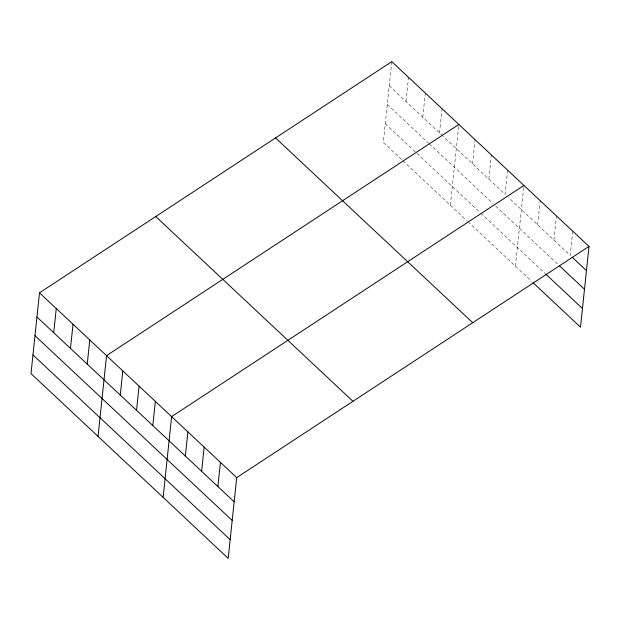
<?xml version="1.0" encoding="UTF-8"?>
<svg xmlns="http://www.w3.org/2000/svg" width="620" height="620" viewBox="0 0 620 620"><rect width="100%" height="100%" fill="white"/><g stroke="black" fill="none" stroke-linecap="round" stroke-linejoin="round"><path stroke-width="0.46" stroke-dasharray="3.1 2.33" d="M391.786 61.636L383.3 142.391L402.155 160.061M406.007 101.525L408.549 77.337M422.77 117.227L425.312 93.047M439.534 132.936L442.075 108.748M450.353 205.22L458.839 124.457M472.564 163.889L475.106 139.702M488.839 179.133L491.381 154.946M507.648 170.19L505.106 194.378L443.029 136.206M515.429 266.197L523.923 185.434M537.649 224.866L540.191 200.679M553.916 240.111L556.458 215.923M572.733 231.167L570.191 255.355L508.501 197.555M389.244 85.816L442.331 135.555M387.283 104.486L428.49 143.096M429.187 143.755L492.978 203.515M495.69 206.057L558.054 264.5M385.26 123.721L480.105 212.59M480.787 213.226L545.189 273.567M402.853 160.72L466.62 220.464M467.976 221.735L531.704 281.441"/><path stroke-width="0.93" d="M39.486 292.826L31 373.589L228.214 558.364L236.701 477.609L589 246.411L391.786 61.636L39.486 292.826L236.701 477.609M53.707 332.715L56.249 308.528M70.471 348.425L73.013 324.237M87.234 364.126L89.776 339.946M98.053 436.41L106.539 355.647L458.839 124.457M120.272 395.079L122.814 370.892M136.54 410.324L139.082 386.136M152.807 425.568L155.349 401.38M163.13 497.387L171.624 416.625L523.923 185.434M185.349 456.057L187.891 431.869M201.616 471.301L204.158 447.121M217.891 486.545L220.433 462.365M589 246.411L580.514 327.174L533.061 282.712M572.221 257.261L586.458 270.599M559.411 265.771L584.497 289.269M545.864 274.203L582.475 308.504M275.528 137.927L472.742 322.71M155.744 216.527L352.958 401.311M36.944 317.006L234.159 501.789M34.983 335.676L232.198 520.459M32.961 354.919L230.175 539.695"/></g></svg>
